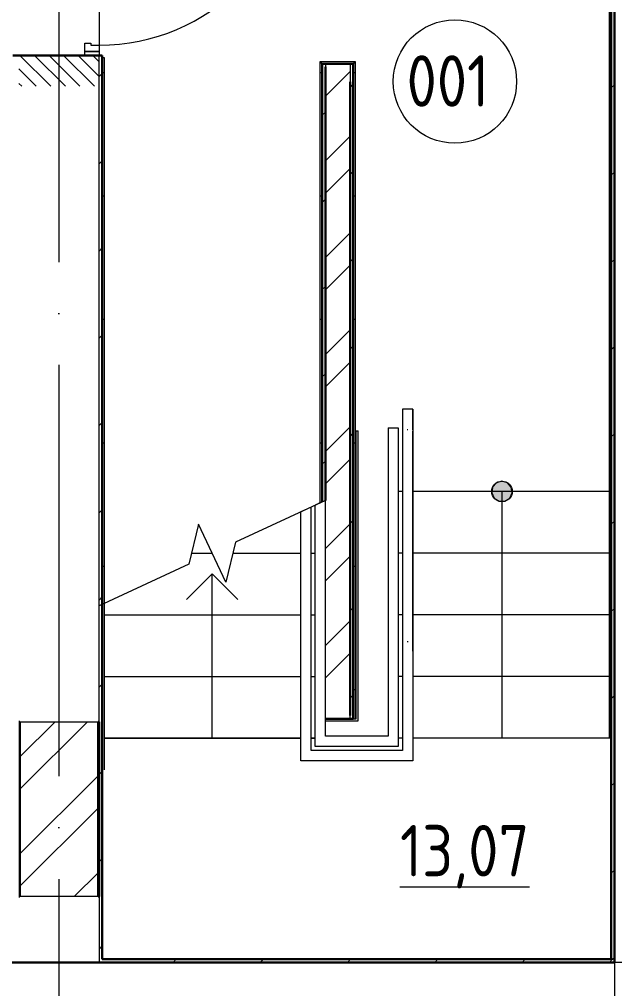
# Model space of a CAD drawing. Header units: millimetres. Extents: x -259809 to 472825, y -397243 to 31861.
# Drawn here: x -180359 to -177466, y -338252 to -333540 of the extents above; entities that cross this region are included whole.
import ezdxf

# ---------------------------------------------------------------- set-up
doc = ezdxf.new("R2010")
doc.units = ezdxf.units.MM
doc.linetypes.add('ADSK_Линия сетки', pattern=[25, 20, -2.5, 0, -2.5])
doc.linetypes.add('ADSK_Штриховая_ш2 п1_5', pattern=[4.5, 3, -1.5])
for name, color, linetype, lineweight in [('Двери', 252, 'Continuous', 9), ('Лестницы', 252, 'Continuous', 9), ('лс', 5, 'Continuous', 30), ('Марки помещений', 252, 'Continuous', 20), ('Ограждение', 252, 'Continuous', 9), ('Оси', 252, 'Continuous', 9), ('Перекрытие', 252, 'Continuous', 18), ('Стены наружные', 252, 'Continuous', 18), ('Стены штриховка', 7, 'Continuous', 9), ('Стрелки вверх', 7, 'Continuous', 18)]:
    doc.layers.add(name, color=color, linetype=linetype, lineweight=lineweight)
doc.styles.add('GOST Common_2', font='', dxfattribs={"width": 0.9, "height": 250})
doc.styles.get('GOST Common_2').set_extended_font_data('GOST type B')
pattern_1 = [(0, (-204731, -798.36), (0, 600), []), (90, (-204731, -798.36), (-600, 4e-14), [])]

# ---------------------------------------------------------------- blocks, each defined once
blk = doc.blocks.new('подвал')
at = {"layer": 'Двери', "lineweight": 18, "true_color": 0x636466}
h = blk.add_hatch(dxfattribs=at)
h.set_pattern_fill('FP_1', color=251, angle=-90, style=0, pattern_type=2)
h.set_pattern_definition([(315, (-180166.95, 19506.906), (35.3553, 35.3553), [])])
h.paths.add_polyline_path([(-179972, 18821.9), (-179972, 18971.9), (-180362, 18971.9), (-180362, 18821.9)])
h.paths.add_polyline_path([(-180362, 20041.9), (-179972, 20041.9), (-179972, 20191.9), (-180362, 20191.9)])
at = {"layer": 'Ограждение', "true_color": 0x636466}
h = blk.add_hatch(dxfattribs=at)
h.set_pattern_fill('FP_22', color=251, style=0, pattern_type=2)
h.set_pattern_definition(pattern_1)
h.paths.add_polyline_path([(-179957, 16302.4), (-179947, 16307.1), (-179947, 18961.9), (-179957, 18961.9), (-179957, 16307.1)])
h = blk.add_hatch(dxfattribs=at)
h.set_pattern_fill('FP_22', color=251, style=0, pattern_type=2)
h.set_pattern_definition(pattern_1)
h.paths.add_polyline_path([(-178897, 16796.7), (-178887, 16801.4), (-178887, 18932), (-178897, 18941.9), (-178897, 16802.7)])
h = blk.add_hatch(dxfattribs=at)
h.set_pattern_fill('FP_22', color=251, style=0, pattern_type=2)
h.set_pattern_definition(pattern_1)
h.paths.add_polyline_path([(-178727, 15746.9), (-178727, 18941.9), (-178737, 18931.9), (-178737, 15746.9)])
at = {"layer": 'Стрелки вверх', "true_color": 0x636466}
h = blk.add_hatch(color=251, dxfattribs=at)
edge = h.paths.add_edge_path()
edge.add_arc((-178013.4, 16851.9), 50, 0, 360)
blk.add_hatch(color=251, dxfattribs=at).paths.add_polyline_path([(-177999.3, 16803.9), (-177975.6, 16819.2), (-177963.9, 16844.8), (-177967.9, 16872.7), (-177986.4, 16894), (-178013.4, 16901.9), (-178040.5, 16894), (-178058.9, 16872.7), (-178062.9, 16844.8), (-178051.2, 16819.2), (-178027.5, 16803.9)])
at = {"layer": 'Двери', "color": 251, "true_color": 0x636466}
for p, q in [((-180042, 19031.9), (-180012, 19031.9)), ((-180042, 18991.9), (-180042, 19031.9)), ((-180012, 19031.9), (-180012, 19021.9)), ((-180012, 19021.9), (-179972, 19021.9)), ((-179972, 19021.9), (-179972, 18991.9)), ((-179972, 18991.9), (-180042, 18991.9)), ((-180042, 18971.9), (-180042, 18991.9)), ((-180042, 18991.9), (-179972, 18991.9)), ((-179972, 18971.9), (-180042, 18971.9)), ((-179972, 18991.9), (-179972, 18971.9))]:
    blk.add_line(p, q, dxfattribs=at)
at = {"layer": 'Двери', "color": 251, "linetype": 'ADSK_Штриховая_ш2 п1_5', "true_color": 0x636466}
for p, q in [((-179972, 18971.9), (-180362, 18971.9)), ((-179972, 18821.9), (-179972, 18971.9))]:
    blk.add_line(p, q, dxfattribs=at)
at = {"layer": 'Двери', "color": 251, "true_color": 0x636466}
blk.add_arc((-179972, 19991.9), 970, 270, 0, dxfattribs=at)
at = {"layer": 'Лестницы', "color": 251, "true_color": 0x636466}
for p, q in [((-178497.4, 16851.9), (-178517.4, 16851.9)), ((-178497.4, 16851.9), (-178517.4, 16851.9)), ((-177492, 16851.9), (-178447.4, 16851.9)), ((-177492, 16851.9), (-178447.4, 16851.9)), ((-178872, 16808.4), (-179308.7, 16604.7)), ((-179488, 16693.5), (-179535.2, 16499.1)), ((-179355.9, 16410.3), (-179488, 16693.5)), ((-179308.7, 16604.7), (-179355.9, 16410.3)), ((-179522.4, 16551.9), (-179422, 16551.9)), ((-179522.4, 16551.9), (-179422, 16551.9)), ((-179321.5, 16551.9), (-178991.6, 16551.9)), ((-179321.5, 16551.9), (-178991.6, 16551.9)), ((-178941.6, 16551.9), (-178921.6, 16551.9)), ((-178941.6, 16551.9), (-178921.6, 16551.9)), ((-178497.4, 16551.9), (-178517.4, 16551.9)), ((-178497.4, 16551.9), (-178517.4, 16551.9)), ((-177492, 16551.9), (-178447.4, 16551.9)), ((-177492, 16551.9), (-178447.4, 16551.9)), ((-179535.2, 16499.1), (-179972, 16295.4)), ((-179947, 16251.9), (-178991.6, 16251.9)), ((-179947, 16251.9), (-178991.6, 16251.9)), ((-178941.6, 16251.9), (-178921.6, 16251.9)), ((-178941.6, 16251.9), (-178921.6, 16251.9)), ((-178497.4, 16251.9), (-178517.4, 16251.9)), ((-178497.4, 16251.9), (-178517.4, 16251.9)), ((-177492, 16251.9), (-178447.4, 16251.9)), ((-177492, 16251.9), (-178447.4, 16251.9)), ((-179947, 15951.9), (-178991.6, 15951.9)), ((-179947, 15951.9), (-178991.6, 15951.9)), ((-178941.6, 15951.9), (-178921.6, 15951.9)), ((-178941.6, 15951.9), (-178921.6, 15951.9)), ((-178497.4, 15951.9), (-178517.4, 15951.9)), ((-178497.4, 15951.9), (-178517.4, 15951.9)), ((-177492, 15951.9), (-178447.4, 15951.9)), ((-177492, 15951.9), (-178447.4, 15951.9)), ((-179947, 15651.9), (-178991.6, 15651.9)), ((-179947, 15651.9), (-178991.6, 15651.9)), ((-178941.6, 15651.9), (-178921.6, 15651.9)), ((-178941.6, 15651.9), (-178921.6, 15651.9))]:
    blk.add_line(p, q, dxfattribs=at)
at = {"layer": 'Марки помещений', "color": 251, "true_color": 0x636466}
blk.add_circle((-178242, 18845.1), 300, dxfattribs=at)
at = {"layer": 'Ограждение', "color": 251, "true_color": 0x636466}
for p, q in [((-177492, 20041.9), (-177492, 17151.9)), ((-179957, 18961.9), (-179947, 18961.9)), ((-179947, 18961.9), (-179947, 16307.1)), ((-178897, 18941.9), (-178887, 18931.9)), ((-178897, 16796.7), (-178897, 18941.9)), ((-178887, 18931.9), (-178897, 18941.9)), ((-178897, 18941.9), (-178727, 18941.9)), ((-178737, 18931.9), (-178727, 18941.9)), ((-178727, 18941.9), (-178737, 18931.9)), ((-178727, 18941.9), (-178727, 15746.9)), ((-178497.4, 17251.9), (-178497.4, 17151.4)), ((-178447.4, 17251.9), (-178497.4, 17251.9)), ((-178497.4, 17251.9), (-178497.4, 17151.9)), ((-178470, 17251.9), (-178474.7, 17251.9)), ((-178447.4, 17151.4), (-178447.4, 17251.9)), ((-178447.4, 17251.9), (-178447.4, 17151.9)), ((-178567.4, 17161.9), (-178517.4, 17161.9)), ((-178567.4, 17161.9), (-178567.4, 17151.9)), ((-178517.4, 17161.9), (-178517.4, 17151.9)), ((-178722, 17146.9), (-178712, 17146.9)), ((-178722, 15746.9), (-178722, 17146.9)), ((-178712, 15736.9), (-178712, 17146.9)), ((-178567.4, 17151.9), (-178567.4, 15951.9)), ((-178517.4, 17151.9), (-178517.4, 15951.9)), ((-178497.4, 17151.9), (-178497.4, 15951.9)), ((-178497.4, 17144.5), (-178497.4, 16075.3)), ((-178447.4, 17151.9), (-178447.4, 15951.9)), ((-178447.4, 16075.3), (-178447.4, 17144.5)), ((-177492, 17151.9), (-177492, 15951.9)), ((-178872, 16808.4), (-178921.6, 16785.2)), ((-178872, 16808.4), (-178921.6, 16785.2)), ((-178921.6, 15612.3), (-178921.6, 16785.2)), ((-178884.1, 16802.7), (-178909.1, 16791.1)), ((-178871.6, 16808.4), (-178872, 16808.4)), ((-178871.6, 16808.4), (-178872, 16808.4)), ((-178871.6, 15662.3), (-178871.6, 16808.4)), ((-178941.6, 16775.9), (-178991.6, 16752.6)), ((-178991.6, 15542.3), (-178991.6, 16752.6)), ((-178941.6, 15592.3), (-178941.6, 16775.9)), ((-179947, 16307.1), (-179957, 16302.4)), ((-179947, 16307.1), (-179947, 15498.1)), ((-178469.7, 16120.9), (-178475, 16120.9)), ((-178567.4, 15951.9), (-178567.4, 15662.3)), ((-178517.4, 15951.9), (-178517.4, 15612.3)), ((-178497.4, 15951.9), (-178497.4, 15592.3)), ((-178447.4, 15951.9), (-178447.4, 15542.3)), ((-177492, 15951.9), (-177492, 15651.9)), ((-178737, 15746.9), (-178722, 15746.9)), ((-178871.6, 15736.9), (-178712, 15736.9)), ((-178567.4, 15662.3), (-178871.6, 15662.3)), ((-178517.4, 15612.3), (-178921.6, 15612.3)), ((-178497.4, 15592.3), (-178941.6, 15592.3)), ((-178447.4, 15542.3), (-178991.6, 15542.3))]:
    blk.add_line(p, q, dxfattribs=at)
blk.add_open_spline([(-178470.4, 17151.9), (-178471, 17151.9), (-178472.4, 17151.9), (-178473.7, 17151.9), (-178474.3, 17151.9)], degree=3, dxfattribs=at)
at = {"layer": 'Оси', "color": 251, "linetype": 'ADSK_Линия сетки', "ltscale": 100, "true_color": 0x636466}
for p, q in [((-180167, 29967.6), (-180167, 10061.9)), ((-177467, 29967.6), (-177467, 10061.9)), ((-174384.1, 14561.9), (-244527.8, 14561.9))]:
    blk.add_line(p, q, dxfattribs=at)
at = {"layer": 'Перекрытие', "color": 251, "true_color": 0x636466}
for p, q in [((-178991.6, 15651.9), (-179947, 15651.9)), ((-178921.6, 15651.9), (-178941.6, 15651.9)), ((-178497.4, 15651.9), (-178517.4, 15651.9)), ((-177482, 15651.9), (-178447.4, 15651.9))]:
    blk.add_line(p, q, dxfattribs=at)
at = {"layer": 'Стены наружные', "color": 251, "lineweight": 30, "true_color": 0x636466}
for p, q in [((-177482, 20051.9), (-177482, 14576.9)), ((-177467, 14561.9), (-177467, 20066.9)), ((-179957, 18971.9), (-180392, 18971.9)), ((-179957, 14576.9), (-179957, 18971.9)), ((-178737, 18931.9), (-178887, 18931.9)), ((-178887, 18931.9), (-178887, 16801.4)), ((-178872, 18916.9), (-178872, 16808.2)), ((-178737, 15746.9), (-178737, 18931.9)), ((-178752, 15761.9), (-178752, 18844.3)), ((-178871.6, 15746.9), (-178737, 15746.9)), ((-180362, 15731.9), (-180357, 15731.9)), ((-180357, 15731.9), (-180357, 14881.9)), ((-179977, 15731.9), (-179972, 15731.9)), ((-179977, 14881.9), (-179977, 15731.9)), ((-179972, 15731.9), (-179972, 14881.9)), ((-180357, 14881.9), (-180362, 14881.9)), ((-179972, 14881.9), (-179977, 14881.9)), ((-177482, 14576.9), (-179957, 14576.9)), ((-181042, 14561.9), (-177467, 14561.9)), ((-179972, 14561.9), (-177467, 14561.9))]:
    blk.add_line(p, q, dxfattribs=at)
at = {"layer": 'Стены наружные', "color": 251, "true_color": 0x636466}
for p, q in [((-179972, 19991.9), (-179972, 19021.9)), ((-179972, 15731.9), (-179972, 18971.9)), ((-180357, 15731.9), (-179977, 15731.9)), ((-179977, 14881.9), (-180357, 14881.9)), ((-179972, 14881.9), (-179972, 14561.9))]:
    blk.add_line(p, q, dxfattribs=at)
at = {"layer": 'Стены наружные', "color": 251, "linetype": 'Continuous', "lineweight": 9, "true_color": 0x636466}
for p, q in [((-178872, 18931.6), (-178871.7, 18931.9)), ((-179972, 18869.5), (-179957, 18884.5)), ((-178871.9, 18774.5), (-178752, 18894.5)), ((-178752, 18816.7), (-178737, 18831.7)), ((-177482, 18813.9), (-177467, 18828.9)), ((-178887, 18681.7), (-178872, 18696.7)), ((-178871.9, 18460.2), (-178752, 18580.2)), ((-179972, 18445.2), (-179957, 18460.2)), ((-178871.9, 18303.1), (-178752, 18423)), ((-178752, 18392.4), (-178737, 18407.4)), ((-177482, 18389.6), (-177467, 18404.6)), ((-178887, 18257.4), (-178872, 18272.4)), ((-178871.8, 17988.8), (-178752, 18108.7)), ((-179972, 18021), (-179957, 18036)), ((-178752, 17968.2), (-178737, 17983.2)), ((-177482, 17965.4), (-177467, 17980.4)), ((-178871.8, 17831.7), (-178752, 17951.6)), ((-178887, 17833.2), (-178872, 17848.2)), ((-178871.8, 17517.4), (-178752, 17637.2)), ((-179972, 17596.7), (-179957, 17611.7)), ((-178752, 17543.9), (-178737, 17558.9)), ((-177482, 17541.1), (-177467, 17556.1)), ((-178871.8, 17360.3), (-178752, 17480.1)), ((-178887, 17408.9), (-178872, 17423.9)), ((-179972, 17172.4), (-179957, 17187.4)), ((-178871.7, 17046), (-178752, 17165.8)), ((-178752, 17119.6), (-178737, 17134.6)), ((-177482, 17116.9), (-177467, 17131.9)), ((-178887, 16984.6), (-178872, 16999.6)), ((-178871.7, 16888.9), (-178752, 17008.6)), ((-179972, 16748.2), (-179957, 16763.2)), ((-178871.7, 16574.6), (-178752, 16694.3)), ((-178752, 16695.4), (-178737, 16710.4)), ((-177482, 16692.6), (-177467, 16707.6)), ((-178871.6, 16417.5), (-178752, 16537.2)), ((-179972, 16323.9), (-179957, 16338.9)), ((-178752, 16271.1), (-178737, 16286.1)), ((-177482, 16268.3), (-177467, 16283.3)), ((-178871.6, 16103.2), (-178752, 16222.9)), ((-178871.6, 15946.1), (-178752, 16065.7)), ((-179972, 15899.6), (-179957, 15914.6)), ((-178752, 15846.9), (-178737, 15861.9)), ((-177482, 15844.1), (-177467, 15859.1)), ((-178756.4, 15746.9), (-178752, 15751.4)), ((-180357, 15560.8), (-180185.8, 15731.9)), ((-180357, 15403.6), (-180028.7, 15731.9)), ((-180357, 15089.3), (-179977, 15469.3)), ((-179972, 15475.4), (-179957, 15490.4)), ((-177482, 15419.8), (-177467, 15434.8)), ((-180357, 14932.2), (-179977, 15312.2)), ((-179972, 15051.1), (-179957, 15066.1)), ((-180092.9, 14881.9), (-179977, 14997.9)), ((-177482, 14995.5), (-177467, 15010.5)), ((-179972, 14626.9), (-179957, 14641.9)), ((-179612.6, 14561.9), (-179597.6, 14576.9)), ((-179188.4, 14561.9), (-179173.4, 14576.9)), ((-178764.1, 14561.9), (-178749.1, 14576.9)), ((-178339.8, 14561.9), (-178324.8, 14576.9)), ((-177915.6, 14561.9), (-177900.6, 14576.9)), ((-177491.3, 14561.9), (-177476.3, 14576.9)), ((-177476.3, 14576.9), (-177467, 14586.3))]:
    blk.add_line(p, q, dxfattribs=at)
at = {"layer": 'Стены штриховка', "color": 251, "true_color": 0x636466}
for p, q in [((-178872, 18931.9), (-178872, 18916.9)), ((-178752, 18931.9), (-178752, 18844.3)), ((-178752, 15746.9), (-178752, 15761.9))]:
    blk.add_line(p, q, dxfattribs=at)
at = {"layer": 'Стрелки вверх', "color": 251, "true_color": 0x636466}
for p, q in [((-178058.9, 16872.7), (-178062.9, 16844.8)), ((-178040.5, 16894), (-178058.9, 16872.7)), ((-178013.4, 16901.9), (-178040.5, 16894)), ((-177986.4, 16894), (-178013.4, 16901.9)), ((-177967.9, 16872.7), (-177986.4, 16894)), ((-177963.9, 16844.8), (-177967.9, 16872.7)), ((-178062.9, 16844.8), (-178051.2, 16819.2)), ((-178013.4, 16851.9), (-178013.4, 16551.9)), ((-177975.6, 16819.2), (-177963.9, 16844.8)), ((-178051.2, 16819.2), (-178027.5, 16803.9)), ((-178027.5, 16803.9), (-177999.3, 16803.9)), ((-177999.3, 16803.9), (-177975.6, 16819.2)), ((-178013.4, 16551.9), (-178013.4, 16251.9)), ((-179422, 16451.9), (-179547, 16326.9)), ((-179422, 16251.9), (-179422, 16451.9)), ((-179422, 16451.9), (-179297, 16326.9)), ((-179422, 15951.9), (-179422, 16251.9)), ((-178013.4, 16251.9), (-178013.4, 15951.9)), ((-179422, 15651.9), (-179422, 15951.9)), ((-178013.4, 15951.9), (-178013.4, 15651.9))]:
    blk.add_line(p, q, dxfattribs=at)
blk.add_circle((-178013.4, 16851.9), 50, dxfattribs=at)
at = {"layer": 'Марки помещений', "color": 251, "true_color": 0x636466, "style": 'GOST Common_2', "width": 0.9}
for s, p in [('001', (-178477, 18722.8)), ('%%U13,07', (-178509.1, 14980.1))]:
    blk.add_text(s, height=250, dxfattribs=at).set_placement(p)

msp = doc.modelspace()

# ---------------------------------------------------------------- hatches: boundary and pattern name
at = {"layer": 'лс', "lineweight": 5, "true_color": 0xfecc66}
h = msp.add_hatch(dxfattribs=at)
h.set_pattern_fill('ANSI31', color=31, scale=100)
h.set_pattern_definition([(45, (-16238.84, 5083.86), (-224.5064, 224.5064), [])])
h.paths.add_polyline_path([(-180086.4, -330078.9), (-179454.6, -330078.9), (-179454.6, -328873.1), (-181574.1, -328873.1), (-181574.1, -329950.2), (-185086.6, -329950.2), (-185086.6, -336779.6), (-183225.9, -336779.6), (-183225.9, -337973.1), (-181946.3, -337973.1), (-181946.3, -335887.9), (-183590.8, -335887.9), (-183590.8, -332728.1), (-184066.4, -332728.1), (-184066.4, -332117.2), (-180086.4, -332117.2)])
edge = h.paths.add_edge_path(flags=16)
edge.add_ellipse((-183835, -330466.8), major_axis=(911.9, 0), ratio=0.29514, start_angle=0, end_angle=360)
h.paths.add_polyline_path([(-184323.1, -330739), (-183376.7, -330739), (-183376.7, -330230.4), (-184323.1, -330230.4)], flags=24)

# ---------------------------------------------------------------- block references
msp.add_blockref('подвал', (0, -352686.9))

doc.saveas('drawing.dxf')
